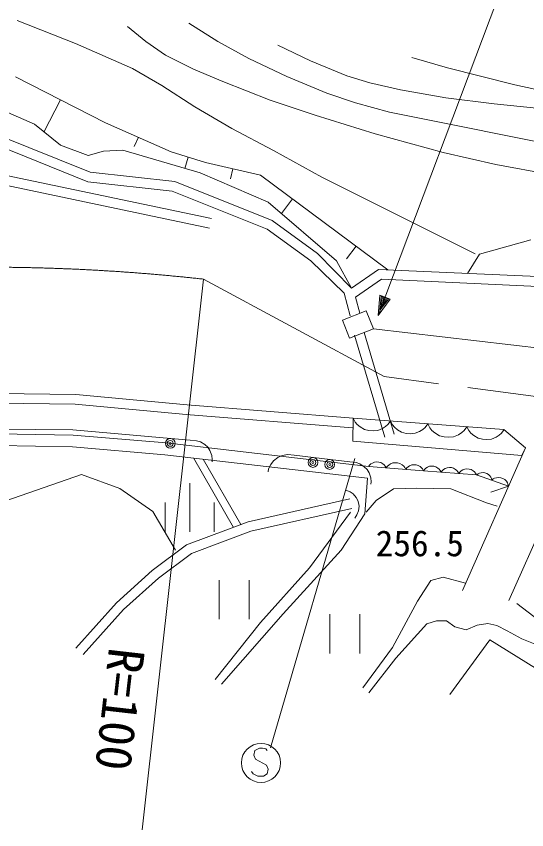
# Model space of a CAD drawing. Units: millimetres, scale not verified. Extents: x 40000 to 680000, y 20000 to 380000.
# Drawn here: x 130706 to 156683, y 264103 to 305533 of the extents above; entities that cross this region are included whole.
import ezdxf
from ezdxf.enums import TextEntityAlignment as Align

# ---------------------------------------------------------------- set-up
doc = ezdxf.new("R2010")
doc.units = ezdxf.units.MM
doc.header["$LTSCALE"] = 1000
doc.linetypes.add('CHAIN', pattern=[18.5, 12, -1.5, 3.5, -1.5])
for name, color, linetype, lineweight in [('S-BGD', 7, 'Continuous', 13), ('S-BGD-EXST', 7, 'Continuous', 13), ('S-BMK', 2, 'CHAIN', 13), ('S-STR-HTXT', 7, 'Continuous', 13)]:
    doc.layers.add(name, color=color, linetype=linetype, lineweight=lineweight)
doc.styles.add('ＭＳ ゴシック', font='')
doc.styles.get('ＭＳ ゴシック').set_extended_font_data('MS Gothic')

msp = doc.modelspace()

# ---------------------------------------------------------------- linework, layer by layer
at = {"layer": 'S-BGD'}
for p, q in [((130669, 302452), (135251, 300107)), ((132960, 301280), (132114, 299638)), ((130000, 300755), (131627, 300029)), ((131627, 300029), (132954, 298962)), ((135251, 300107), (138595, 298626)), ((129478, 299602), (134472, 297589)), ((129290, 299140), (134348, 297101)), ((136923, 299367), (136711, 298892)), ((132954, 298962), (134367, 298450)), ((134367, 298450), (135138, 298663)), ((135138, 298663), (136123, 298706)), ((136123, 298706), (140063, 297554)), ((138595, 298626), (140329, 298091)), ((139462, 298359), (139283, 297782)), ((140329, 298091), (143136, 297433)), ((134472, 297589), (138769, 297113)), ((140063, 297554), (143531, 296060)), ((141732, 297762), (141613, 297257)), ((140648, 295233), (130201, 297424)), ((134348, 297101), (138646, 296625)), ((138769, 297113), (143726, 295137)), ((143136, 297433), (149616, 292619)), ((140545, 294746), (130157, 296924)), ((138646, 296625), (143482, 294697)), ((144756, 296230), (144199, 295485)), ((143531, 296060), (147000, 293073)), ((143726, 295137), (146040, 293453)), ((143482, 294697), (145703, 293081)), ((147996, 293823), (147509, 293172)), ((154278, 293414), (156891, 294140)), ((146040, 293453), (147769, 291686)), ((153677, 292434), (154278, 293414)), ((145703, 293081), (147399, 291431)), ((147000, 293073), (147769, 291686)), ((149148, 292641), (147769, 291686)), ((158956, 292193), (149148, 292641)), ((149294, 292135), (147972, 291221)), ((158915, 291696), (149294, 292135)), ((147399, 291431), (147704, 290282)), ((147972, 291221), (148187, 290409)), ((148512, 290537), (147300, 290061)), ((148879, 289610), (148512, 290537)), ((147300, 290061), (147667, 289134)), ((147667, 289134), (148879, 289610)), ((148879, 289610), (158951, 288447)), ((147925, 289284), (149455, 284102)), ((148405, 289424), (149935, 284242)), ((129554, 286322), (133731, 286269)), ((133731, 286269), (139398, 285744)), ((129553, 285824), (133705, 285771)), ((133705, 285771), (139354, 285248)), ((139398, 285744), (147857, 285061)), ((139354, 285248), (147817, 284565)), ((147842, 283897), (147857, 285061)), ((147857, 285061), (155517, 284485)), ((147857, 285061), (147957, 284864)), ((147957, 284864), (148062, 284742)), ((148062, 284742), (148205, 284617)), ((149341, 284532), (149501, 284634)), ((149501, 284634), (149623, 284739)), ((149623, 284739), (149751, 284919)), ((149751, 284919), (149851, 284721)), ((149851, 284721), (149956, 284600)), ((151517, 284596), (151645, 284776)), ((151645, 284776), (151750, 284569)), ((153504, 284437), (153639, 284627)), ((153639, 284627), (153738, 284429)), ((128221, 284524), (133580, 284462)), ((128287, 284302), (133594, 284202)), ((133580, 284462), (138564, 284027)), ((148205, 284617), (148423, 284487)), ((148423, 284487), (148648, 284432)), ((148648, 284432), (148875, 284415)), ((148875, 284415), (149105, 284436)), ((149105, 284436), (149341, 284532)), ((149956, 284600), (150099, 284475)), ((150099, 284475), (150317, 284345)), ((150317, 284345), (150542, 284290)), ((150542, 284290), (150769, 284273)), ((150769, 284273), (150999, 284293)), ((150999, 284293), (151235, 284390)), ((151235, 284390), (151395, 284492)), ((151395, 284492), (151517, 284596)), ((151750, 284569), (151860, 284441)), ((151860, 284441), (152011, 284309)), ((152011, 284309), (152241, 284172)), ((152959, 284118), (153207, 284219)), ((153207, 284219), (153375, 284327)), ((153375, 284327), (153504, 284437)), ((153738, 284429), (153843, 284308)), ((153843, 284308), (153986, 284183)), ((155283, 284199), (155405, 284304)), ((155405, 284304), (155533, 284484)), ((155517, 284485), (156614, 283561)), ((155517, 284485), (156614, 283561)), ((133594, 284202), (138331, 283800)), ((138331, 283800), (148646, 282595)), ((138564, 284027), (139560, 283940)), ((139560, 283940), (139879, 283912)), ((139879, 283912), (140075, 283855)), ((140075, 283855), (140303, 283715)), ((156440, 283166), (147842, 283897)), ((152241, 284172), (152477, 284114)), ((152477, 284114), (152716, 284096)), ((152716, 284096), (152959, 284118)), ((153986, 284183), (154205, 284053)), ((154205, 284053), (154429, 283998)), ((154429, 283998), (154657, 283981)), ((154657, 283981), (154887, 284001)), ((154887, 284001), (155122, 284097)), ((155122, 284097), (155283, 284199)), ((128290, 283704), (133563, 283605)), ((133563, 283605), (138271, 283205)), ((140303, 283715), (140452, 283582)), ((140452, 283582), (140558, 283413)), ((140558, 283413), (140656, 283165)), ((156614, 283561), (153409, 276290)), ((156614, 283561), (156440, 283166)), ((138271, 283205), (148576, 282001)), ((139719, 283036), (141757, 279504)), ((140214, 282978), (142136, 279646)), ((140656, 283165), (140679, 282963)), ((143801, 282894), (144023, 283068)), ((144023, 283068), (144236, 283164)), ((144236, 283164), (144523, 283210)), ((144523, 283210), (144841, 283172)), ((144841, 283172), (145833, 283054)), ((145833, 283054), (146687, 282953)), ((159018, 283056), (155770, 275785)), ((140679, 282963), (140668, 282844)), ((143550, 282482), (143658, 282710)), ((143658, 282710), (143801, 282894)), ((146687, 282953), (147680, 282835)), ((147680, 282835), (147997, 282798)), ((147997, 282798), (148191, 282734)), ((148191, 282734), (148415, 282587)), ((148415, 282587), (148560, 282450)), ((148696, 282681), (148636, 282596)), ((151427, 282384), (148646, 282595)), ((148754, 282730), (148696, 282681)), ((148830, 282779), (148754, 282730)), ((148942, 282824), (148830, 282779)), ((149051, 282834), (148942, 282824)), ((149159, 282826), (149051, 282834)), ((149265, 282800), (149159, 282826)), ((149368, 282738), (149265, 282800)), ((149436, 282679), (149368, 282738)), ((149486, 282621), (149436, 282679)), ((149533, 282528), (149486, 282621)), ((149600, 282622), (149533, 282528)), ((149665, 282677), (149600, 282622)), ((149749, 282731), (149665, 282677)), ((149873, 282781), (149749, 282731)), ((149994, 282792), (149873, 282781)), ((150114, 282783), (149994, 282792)), ((150232, 282754), (150114, 282783)), ((150347, 282686), (150232, 282754)), ((150422, 282620), (150347, 282686)), ((150477, 282556), (150422, 282620)), ((150530, 282452), (150477, 282556)), ((150648, 282587), (150590, 282537)), ((150724, 282635), (150648, 282587)), ((150836, 282681), (150724, 282635)), ((150945, 282690), (150836, 282681)), ((151052, 282682), (150945, 282690)), ((151159, 282656), (151052, 282682)), ((151262, 282594), (151159, 282656)), ((151330, 282535), (151262, 282594)), ((151630, 282566), (151554, 282518)), ((151742, 282611), (151630, 282566)), ((151851, 282621), (151742, 282611)), ((151958, 282612), (151851, 282621)), ((152064, 282586), (151958, 282612)), ((152168, 282524), (152064, 282586)), ((152747, 282551), (152638, 282541)), ((152855, 282543), (152747, 282551)), ((126773, 279682), (134030, 282193)), ((134030, 282193), (135983, 281490)), ((143531, 282324), (143550, 282482)), ((148560, 282450), (148660, 282277)), ((148660, 282277), (148751, 282026)), ((150590, 282537), (150530, 282452)), ((151380, 282477), (151330, 282535)), ((151427, 282384), (151380, 282477)), ((154126, 282174), (151427, 282384)), ((151496, 282469), (151435, 282383)), ((151554, 282518), (151496, 282469)), ((152235, 282465), (152168, 282524)), ((152285, 282407), (152235, 282465)), ((152332, 282314), (152285, 282407)), ((152393, 282399), (152332, 282314)), ((152451, 282448), (152393, 282399)), ((152527, 282496), (152451, 282448)), ((152638, 282541), (152527, 282496)), ((152961, 282516), (152855, 282543)), ((153065, 282454), (152961, 282516)), ((153132, 282395), (153065, 282454)), ((153182, 282337), (153132, 282395)), ((153229, 282244), (153182, 282337)), ((153290, 282329), (153229, 282244)), ((153348, 282378), (153290, 282329)), ((153424, 282426), (153348, 282378)), ((153535, 282472), (153424, 282426)), ((153644, 282481), (153535, 282472)), ((153752, 282473), (153644, 282481)), ((153858, 282446), (153752, 282473)), ((153962, 282384), (153858, 282446)), ((154029, 282325), (153962, 282384)), ((154079, 282267), (154029, 282325)), ((154126, 282174), (154079, 282267)), ((155751, 281604), (154126, 282174)), ((154220, 282225), (154148, 282166)), ((154281, 282255), (154220, 282225)), ((154357, 282278), (154281, 282255)), ((154464, 282292), (154357, 282278)), ((154560, 282275), (154464, 282292)), ((154650, 282243), (154560, 282275)), ((154735, 282197), (154650, 282243)), ((154810, 282120), (154735, 282197)), ((139536, 281760), (139536, 279270)), ((148446, 280184), (148576, 282001)), ((148751, 282026), (148767, 281823)), ((148767, 281823), (148753, 281705)), ((154855, 282054), (154810, 282120)), ((154884, 281993), (154855, 282054)), ((154903, 281902), (154884, 281993)), ((154983, 281968), (154903, 281902)), ((155052, 282001), (154983, 281968)), ((155138, 282028), (155052, 282001)), ((155258, 282043), (155138, 282028)), ((155366, 282024), (155258, 282043)), ((155467, 281989), (155366, 282024)), ((155563, 281936), (155467, 281989)), ((155647, 281850), (155563, 281936)), ((155697, 281775), (155647, 281850)), ((155730, 281706), (155697, 281775)), ((135983, 281490), (137663, 280318)), ((147481, 281399), (147698, 281310)), ((147698, 281310), (147858, 281204)), ((149023, 280871), (149908, 281459)), ((149908, 281459), (151089, 281501)), ((151089, 281501), (152818, 281459)), ((152818, 281459), (154632, 280745)), ((155751, 281604), (154855, 281288)), ((155751, 281604), (155730, 281706)), ((142500, 279782), (147673, 280954)), ((147858, 281204), (148007, 281031)), ((148007, 281031), (148089, 280869)), ((138286, 280764), (138286, 279270)), ((140785, 280764), (140785, 279270)), ((148089, 280869), (148126, 280755)), ((148126, 280755), (148151, 280575)), ((148151, 280575), (148129, 280349)), ((148517, 280283), (149023, 280871)), ((154632, 280745), (155180, 280577)), ((137663, 280318), (138805, 278343)), ((142644, 279304), (147784, 280469)), ((147707, 280285), (145624, 277439)), ((147237, 278343), (148446, 280184)), ((148040, 280133), (147933, 279974)), ((148129, 280349), (148040, 280133)), ((139376, 278611), (142500, 279782)), ((139619, 278170), (142644, 279304)), ((137629, 277305), (139376, 278611)), ((137948, 276920), (139619, 278170)), ((144281, 275095), (147237, 278343)), ((135815, 275665), (137629, 277305)), ((145624, 277439), (143138, 274660)), ((136170, 275313), (137948, 276920)), ((141031, 276811), (141031, 274819)), ((142551, 274819), (142551, 276811)), ((151124, 275743), (151798, 276794)), ((151798, 276794), (152431, 276962)), ((152431, 276962), (153570, 276668)), ((133732, 273354), (135815, 275665)), ((149858, 273390), (151124, 275743)), ((156184, 275617), (157660, 274483)), ((134104, 273022), (136170, 275313)), ((141156, 271513), (144281, 275095)), ((146670, 275074), (146670, 273082)), ((148190, 273082), (148190, 275074)), ((143138, 274660), (140820, 271747)), ((152776, 270994), (154800, 273768)), ((154800, 273768), (161590, 269565)), ((148340, 271330), (149858, 273390))]:
    msp.add_line(p, q, dxfattribs=at)
for points in [[(130744, 305323), (133714, 304142), (136614, 302875), (138116, 302014), (139792, 300924), (141674, 299817), (143793, 298694), (146255, 297340), (148827, 296044), (154065, 293433)], [(136372, 305009), (137301, 304247), (138297, 303560), (139726, 302843), (141216, 302210), (143635, 301267), (145911, 300489), (148968, 299545), (152438, 298591), (155119, 297991), (157870, 297479), (161878, 296759), (166176, 295877), (173621, 294255)], [(139480, 305189), (140965, 304247), (142540, 303380), (144479, 302460), (146512, 301617), (147965, 301121), (149701, 300650), (159268, 298731), (163903, 297868), (168473, 296907), (172935, 295927), (177423, 294833), (186612, 291790)], [(144018, 304067), (145685, 303265), (147532, 302499), (148701, 302136), (150262, 301781), (152575, 301380), (155033, 301065), (158017, 300763), (160927, 300361), (164714, 299858), (168520, 299241), (172484, 298431), (176430, 297500), (179575, 296540)], [(268855, 287690), (267066, 287487), (265212, 287386), (255556, 287784), (246094, 288229), (236518, 288635), (234521, 288717), (232435, 288915), (223226, 290921), (220702, 291543), (218265, 292032), (208648, 293305), (199257, 294355), (196487, 294757), (193750, 295261), (184340, 297189), (174957, 298982), (165420, 300383), (162610, 300760), (159525, 301287), (156080, 302042), (152658, 302904), (150843, 303439)], [(148643, 271078), (150023, 272838), (151594, 274584), (152096, 274749), (152607, 274735), (153029, 274441), (153595, 274281), (154163, 274519), (154697, 274611), (155158, 274510), (155690, 274230), (156435, 273821), (157362, 273448)]]:
    msp.add_lwpolyline(points, dxfattribs=at)
for centre, major_axis in [((138543, 283779), (250, 0)), ((138543, 283779), (150, 0)), ((138543, 283779), (50, 0)), ((145804, 282807), (250, 0)), ((145804, 282807), (150, 0)), ((145804, 282807), (50, 0)), ((146658, 282706), (250, 0)), ((146658, 282706), (150, 0)), ((146658, 282706), (50, 0))]:
    msp.add_ellipse(centre, major_axis=major_axis, ratio=0.996598, dxfattribs=at)
at = {"layer": 'S-BGD-EXST'}
for p, q in [((147942, 283007), (143641, 268280)), ((142841, 268143), (142801, 267904)), ((143081, 268263), (142841, 268143)), ((143241, 268263), (143081, 268263)), ((143401, 268223), (143241, 268263)), ((143481, 268143), (143401, 268223)), ((142801, 267904), (142881, 267705)), ((142881, 267705), (143441, 267386)), ((143441, 267386), (143521, 267187)), ((142761, 266948), (142681, 267068)), ((143001, 266828), (142761, 266948)), ((143281, 266828), (143001, 266828)), ((143481, 266948), (143281, 266828)), ((143521, 267187), (143481, 266948))]:
    msp.add_line(p, q, dxfattribs=at)
msp.add_ellipse((143161, 267506), major_axis=(1000, 0), ratio=0.996598, dxfattribs=at)
at = {"layer": 'S-BMK'}
for p, q in [((149423, 287190), (140226, 292145)), ((170537, 284376), (149423, 287190))]:
    msp.add_line(p, q, dxfattribs=at)
msp.add_ellipse((129179, 193133), major_axis=(99962, 0), ratio=0.996598, start_param=1.46005, end_param=2.120004, dxfattribs=at)
at = {"layer": 'S-STR-HTXT'}
for p, q in [((149117, 290296), (156574, 310060)), ((140226, 292145), (137113, 264103)), ((149117, 290296), (149207, 291327)), ((149207, 291327), (149731, 291131)), ((149216, 290557), (149268, 291262)), ((149268, 291262), (149642, 291121)), ((149731, 291131), (149117, 290296)), ((149642, 291121), (149216, 290557)), ((149272, 290707), (149329, 291196)), ((149553, 291112), (149272, 290707)), ((149329, 291196), (149553, 291112)), ((149356, 290930), (149389, 291131)), ((149464, 291103), (149356, 290930)), ((149389, 291131), (149464, 291103))]:
    msp.add_line(p, q, dxfattribs=at)

# ---------------------------------------------------------------- texts
at = {"layer": 'S-STR-HTXT', "style": 'ＭＳ ゴシック'}
msp.add_text('256.5', height=1320, dxfattribs=at).set_placement((148998, 277635), align=Align.BOTTOM_LEFT)
msp.add_text('R=100', height=1833, rotation=263.478, dxfattribs=at).set_placement((134885, 273501), align=Align.BOTTOM_LEFT)

doc.saveas('drawing.dxf')
